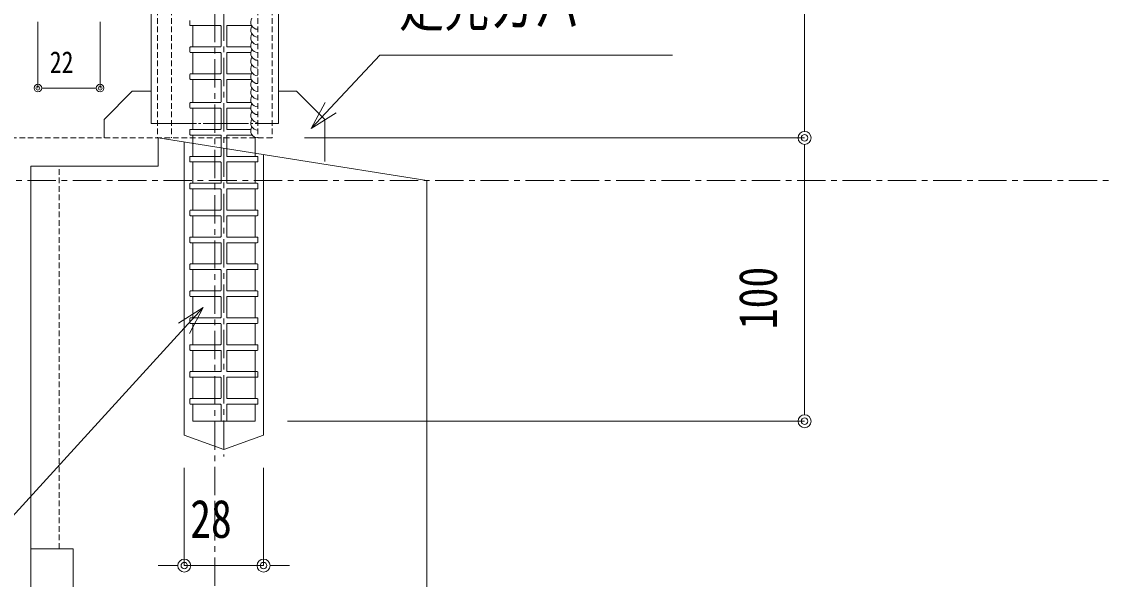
# Model space of a CAD drawing. Units: millimetres, scale not verified. Extents: x -1682 to 1682, y -1188 to 1188.
# Drawn here: x -164.7 to 217.3, y -629.8 to -432.9 of the extents above; entities that cross this region are included whole.
import ezdxf
from ezdxf.enums import TextEntityAlignment as Align

# ---------------------------------------------------------------- set-up
doc = ezdxf.new("R2010")
doc.units = ezdxf.units.MM
doc.header["$LTSCALE"] = 8
for name, pattern in [('USER1', [2, 1.25, -0.25, 0.25, -0.25]), ('USER3', [0.375, 0.25, -0.125]), ('USER4', [2.3, 2, -0.1, 0.1, -0.1])]:
    doc.linetypes.add(name, pattern=pattern)
for name, color, linetype, lineweight in [('0-0_0', 7, 'Continuous', 18), ('0-4_アンカー', 4, 'USER3', 18), ('0-7_2躯体線', 4, 'Continuous', 18), ('0-8_3中心線', 2, 'USER1', 18), ('0-A_1手摺寸法', 3, 'Continuous', 18), ('1-0_KIJUN-A', 2, 'USER1', 18), ('1-2_2躯体隠れ', 6, 'USER3', 18)]:
    doc.layers.add(name, color=color, linetype=linetype, lineweight=lineweight)
doc.styles.add('ＭＳ ゴシック', font='')
doc.styles.get('ＭＳ ゴシック').set_extended_font_data('MS Gothic')

msp = doc.modelspace()

# ---------------------------------------------------------------- linework, layer by layer
at = {"layer": '0-0_0'}
for p, q in [((-118.928, 39.311), (-118.928, -468.934)), ((-73.928, 39.311), (-73.928, -468.934)), ((-157.578, -456.397), (-156.228, -456.397)), ((-138.278, -456.397), (-139.628, -456.397)), ((-135.555, -467.445), (-125.555, -457.445)), ((-118.928, -457.445), (-125.555, -457.445)), ((-73.928, -457.445), (-67.555, -457.445)), ((-57.555, -467.445), (-67.555, -457.445)), ((-62.3, -470.655), (-55.471, -463.35)), ((-135.555, -467.445), (-135.555, -473.98)), ((-57.555, -467.445), (-57.555, -482.25)), ((112.036, -471.68), (112.036, -469.38)), ((112.036, -476.28), (112.036, -478.58)), ((-100.531, -533.801), (-107.275, -541.184)), ((112.036, -571.68), (112.036, -569.38)), ((-109.478, -624.96), (-111.778, -624.96)), ((-76.878, -624.96), (-74.578, -624.96))]:
    msp.add_line(p, q, dxfattribs=at)
at = {"layer": '0-0_0', "linetype": 'USER4'}
msp.add_line((-118.928, -468.934), (-73.928, -468.934), dxfattribs=at)
at = {"layer": '0-0_0'}
for points in [[(-55.471, -463.35), (-38.132, -444.804), (65.296, -444.804)], [(-53.514, -465.18), (-62.3, -470.655), (-57.428, -461.52)], [(-105.296, -542.991), (-100.531, -533.801), (-109.253, -539.377)], [(-107.275, -541.184), (-182.721, -623.78), (-353.276, -623.78)]]:
    msp.add_lwpolyline(points, dxfattribs=at)
for centre, radius in [((-158.928, -456.397), 1.35), ((-158.928, -456.397), 0.675), ((-136.928, -456.397), 1.35), ((-136.928, -456.397), 0.675), ((112.036, -473.98), 2.3), ((112.036, -473.98), 2.3), ((112.036, -473.98), 1.15), ((112.036, -473.98), 1.15), ((112.036, -573.98), 2.3), ((112.036, -573.98), 1.15), ((-107.178, -624.96), 2.3), ((-107.178, -624.96), 1.15), ((-79.178, -624.96), 2.3), ((-79.178, -624.96), 1.15)]:
    msp.add_circle(centre, radius, dxfattribs=at)
at = {"layer": '0-4_アンカー'}
for p, q in [((-116.678, 39.311), (-116.678, -473.98)), ((-111.678, 39.311), (-111.678, -473.98)), ((-81.178, 39.311), (-81.178, -473.98)), ((-76.178, 39.311), (-76.178, -473.98)), ((-76.178, -473.98), (-116.678, -473.98))]:
    msp.add_line(p, q, dxfattribs=at)
at = {"layer": '0-7_2躯体線'}
for p, q in [((-105.178, -432.548), (-105.178, -434.148)), ((-104.978, -434.348), (-94.378, -434.348)), ((-104.178, -434.348), (-104.178, -441.848)), ((-94.178, -441.648), (-94.178, -434.548)), ((-92.178, -434.548), (-92.178, -441.648)), ((-91.978, -434.348), (-83.377, -434.348)), ((-105.178, -442.048), (-105.178, -443.648)), ((-104.978, -441.848), (-94.378, -441.848)), ((-91.978, -441.848), (-83.651, -441.848)), ((-104.978, -443.848), (-94.378, -443.848)), ((-104.178, -443.848), (-104.178, -451.348)), ((-94.178, -451.148), (-94.178, -444.048)), ((-92.178, -444.048), (-92.178, -451.148)), ((-91.978, -443.848), (-83.7, -443.848)), ((-105.178, -451.548), (-105.178, -453.148)), ((-104.978, -451.348), (-94.378, -451.348)), ((-104.978, -453.348), (-94.378, -453.348)), ((-104.178, -453.348), (-104.178, -461.48)), ((-94.178, -461.28), (-94.178, -453.548)), ((-92.178, -461.28), (-92.178, -453.548)), ((-91.978, -451.348), (-83.533, -451.348)), ((-91.978, -453.348), (-83.469, -453.348)), ((-105.178, -461.68), (-105.178, -463.28)), ((-104.978, -461.48), (-94.378, -461.48)), ((-91.978, -461.48), (-83.507, -461.48)), ((-104.978, -463.48), (-94.378, -463.48)), ((-104.178, -463.48), (-104.178, -470.98)), ((-94.178, -470.78), (-94.178, -463.68)), ((-92.178, -463.68), (-92.178, -470.78)), ((-91.978, -463.48), (-83.696, -463.48)), ((-105.178, -471.18), (-105.178, -472.78)), ((-104.978, -470.98), (-94.378, -470.98)), ((-104.978, -472.98), (-94.378, -472.98)), ((-104.178, -472.98), (-104.178, -480.48)), ((-94.178, -473.18), (-94.178, -480.28)), ((-92.178, -473.18), (-92.178, -480.28)), ((-91.978, -470.98), (-83.664, -470.98)), ((-91.978, -472.98), (-83.193, -472.98)), ((-116.428, -473.98), (-21.427, -488.98)), ((-116.428, -473.98), (-116.428, -483.98)), ((-107.178, -475.441), (-107.178, -578.885)), ((-82.178, -473.98), (-82.178, -480.48)), ((-105.178, -480.68), (-105.178, -482.28)), ((-104.978, -480.48), (-94.378, -480.48)), ((-91.978, -480.48), (-81.378, -480.48)), ((-81.178, -480.68), (-81.178, -482.28)), ((-79.178, -479.862), (-79.178, -578.885)), ((-161.428, -813.98), (-161.428, -483.98)), ((-161.428, -483.98), (-116.428, -483.98)), ((-104.978, -482.48), (-94.378, -482.48)), ((-104.178, -482.48), (-104.178, -489.98)), ((-94.178, -482.68), (-94.178, -489.78)), ((-92.178, -482.68), (-92.178, -489.78)), ((-91.978, -482.48), (-81.378, -482.48)), ((-82.178, -482.48), (-82.178, -489.98)), ((-105.178, -490.18), (-105.178, -491.78)), ((-104.978, -489.98), (-94.378, -489.98)), ((-104.978, -491.98), (-94.378, -491.98)), ((-104.178, -491.98), (-104.178, -499.48)), ((-94.178, -492.18), (-94.178, -499.28)), ((-92.178, -492.18), (-92.178, -499.28)), ((-91.978, -489.98), (-81.378, -489.98)), ((-91.978, -491.98), (-81.378, -491.98)), ((-82.178, -491.98), (-82.178, -499.48)), ((-81.178, -490.18), (-81.178, -491.78)), ((-21.427, -673.98), (-21.427, -488.98)), ((-105.178, -499.68), (-105.178, -501.28)), ((-104.978, -499.48), (-94.378, -499.48)), ((-91.978, -499.48), (-81.378, -499.48)), ((-81.178, -499.68), (-81.178, -501.28)), ((-104.978, -501.48), (-94.378, -501.48)), ((-104.178, -501.48), (-104.178, -508.98)), ((-94.178, -501.68), (-94.178, -508.78)), ((-92.178, -501.68), (-92.178, -508.78)), ((-91.978, -501.48), (-81.378, -501.48)), ((-82.178, -501.48), (-82.178, -508.98)), ((-105.178, -509.18), (-105.178, -510.78)), ((-104.978, -508.98), (-94.378, -508.98)), ((-104.978, -510.98), (-94.378, -510.98)), ((-104.178, -510.98), (-104.178, -518.48)), ((-94.178, -511.18), (-94.178, -518.28)), ((-92.178, -511.18), (-92.178, -518.28)), ((-91.978, -508.98), (-81.378, -508.98)), ((-91.978, -510.98), (-81.378, -510.98)), ((-82.178, -510.98), (-82.178, -518.48)), ((-81.178, -509.18), (-81.178, -510.78)), ((-105.178, -518.68), (-105.178, -520.28)), ((-104.978, -518.48), (-94.378, -518.48)), ((-91.978, -518.48), (-81.378, -518.48)), ((-81.178, -518.68), (-81.178, -520.28)), ((-104.978, -520.48), (-94.378, -520.48)), ((-104.178, -520.48), (-104.178, -527.98)), ((-94.178, -520.68), (-94.178, -527.78)), ((-92.178, -520.68), (-92.178, -527.78)), ((-91.978, -520.48), (-81.378, -520.48)), ((-82.178, -520.48), (-82.178, -527.98)), ((-105.178, -528.18), (-105.178, -529.78)), ((-104.978, -527.98), (-94.378, -527.98)), ((-104.978, -529.98), (-94.378, -529.98)), ((-104.178, -529.98), (-104.178, -537.48)), ((-94.178, -530.18), (-94.178, -537.28)), ((-92.178, -530.18), (-92.178, -537.28)), ((-91.978, -527.98), (-81.378, -527.98)), ((-91.978, -529.98), (-81.378, -529.98)), ((-82.178, -529.98), (-82.178, -537.48)), ((-81.178, -528.18), (-81.178, -529.78)), ((-105.178, -537.68), (-105.178, -539.28)), ((-104.978, -537.48), (-94.378, -537.48)), ((-91.978, -537.48), (-81.378, -537.48)), ((-81.178, -537.68), (-81.178, -539.28)), ((-104.978, -539.48), (-94.378, -539.48)), ((-104.178, -539.48), (-104.178, -546.98)), ((-94.178, -539.68), (-94.178, -546.78)), ((-92.178, -539.68), (-92.178, -546.78)), ((-91.978, -539.48), (-81.378, -539.48)), ((-82.178, -539.48), (-82.178, -546.98)), ((-105.178, -547.18), (-105.178, -548.78)), ((-104.978, -546.98), (-94.378, -546.98)), ((-104.978, -548.98), (-94.378, -548.98)), ((-104.178, -548.98), (-104.178, -556.48)), ((-94.178, -549.18), (-94.178, -556.28)), ((-92.178, -549.18), (-92.178, -556.28)), ((-91.978, -546.98), (-81.378, -546.98)), ((-91.978, -548.98), (-81.378, -548.98)), ((-82.178, -548.98), (-82.178, -565.98)), ((-81.178, -547.18), (-81.178, -548.78)), ((-105.178, -556.68), (-105.178, -558.28)), ((-104.978, -556.48), (-94.378, -556.48)), ((-91.978, -556.48), (-81.378, -556.48)), ((-81.178, -556.68), (-81.178, -558.28)), ((-104.978, -558.48), (-94.378, -558.48)), ((-104.178, -558.48), (-104.178, -565.98)), ((-94.178, -558.68), (-94.178, -565.78)), ((-92.178, -558.68), (-92.178, -565.78)), ((-91.978, -558.48), (-81.378, -558.48)), ((-105.178, -566.18), (-105.178, -567.78)), ((-104.978, -565.98), (-94.378, -565.98)), ((-104.978, -567.98), (-94.378, -567.98)), ((-104.178, -567.98), (-104.178, -573.98)), ((-94.178, -568.18), (-94.178, -573.98)), ((-92.178, -568.18), (-92.178, -573.98)), ((-91.978, -565.98), (-81.378, -565.98)), ((-91.978, -567.98), (-81.378, -567.98)), ((-82.178, -567.98), (-82.178, -573.98)), ((-81.178, -566.18), (-81.178, -567.78)), ((-104.178, -573.98), (-82.178, -573.98)), ((-93.178, -583.98), (-107.178, -578.885)), ((-93.178, -583.98), (-79.178, -578.885)), ((-161.428, -618.98), (-146.428, -618.98)), ((-146.428, -638.98), (-146.428, -618.98))]:
    msp.add_line(p, q, dxfattribs=at)
for centre, start, end in [((-104.978, -434.148), 180, 270), ((-94.378, -434.548), 0, 90), ((-91.978, -434.548), 90, 180), ((-104.978, -442.048), 90, 180), ((-94.378, -441.648), 270, 0), ((-91.978, -441.648), 180, 270), ((-104.978, -443.648), 180, 270), ((-94.378, -444.048), 0, 90), ((-91.978, -444.048), 90, 180), ((-104.978, -451.548), 90, 180), ((-104.978, -453.148), 180, 270), ((-94.378, -451.148), 270, 0), ((-94.378, -453.548), 0, 90), ((-91.978, -451.148), 180, 270), ((-91.978, -453.548), 90, 180), ((-104.978, -461.68), 90, 180), ((-94.378, -461.28), 270, 0), ((-91.978, -461.28), 180, 270), ((-104.978, -463.28), 180, 270), ((-94.378, -463.68), 0, 90), ((-91.978, -463.68), 90, 180), ((-104.978, -471.18), 90, 180), ((-104.978, -472.78), 180, 270), ((-94.378, -470.78), 270, 0), ((-94.378, -473.18), 0, 90), ((-91.978, -470.78), 180, 270), ((-91.978, -473.18), 90, 180), ((-104.978, -480.68), 90, 180), ((-94.378, -480.28), 270, 0), ((-91.978, -480.28), 180, 270), ((-81.378, -480.68), 0, 90), ((-104.978, -482.28), 180, 270), ((-94.378, -482.68), 0, 90), ((-91.978, -482.68), 90, 180), ((-81.378, -482.28), 270, 0), ((-104.978, -490.18), 90, 180), ((-104.978, -491.78), 180, 270), ((-94.378, -489.78), 270, 0), ((-94.378, -492.18), 0, 90), ((-91.978, -489.78), 180, 270), ((-91.978, -492.18), 90, 180), ((-81.378, -490.18), 0, 90), ((-81.378, -491.78), 270, 0), ((-104.978, -499.68), 90, 180), ((-94.378, -499.28), 270, 0), ((-91.978, -499.28), 180, 270), ((-81.378, -499.68), 0, 90), ((-104.978, -501.28), 180, 270), ((-94.378, -501.68), 0, 90), ((-91.978, -501.68), 90, 180), ((-81.378, -501.28), 270, 0), ((-104.978, -509.18), 90, 180), ((-104.978, -510.78), 180, 270), ((-94.378, -508.78), 270, 0), ((-94.378, -511.18), 0, 90), ((-91.978, -508.78), 180, 270), ((-91.978, -511.18), 90, 180), ((-81.378, -509.18), 0, 90), ((-81.378, -510.78), 270, 0), ((-104.978, -518.68), 90, 180), ((-94.378, -518.28), 270, 0), ((-91.978, -518.28), 180, 270), ((-81.378, -518.68), 0, 90), ((-104.978, -520.28), 180, 270), ((-94.378, -520.68), 0, 90), ((-91.978, -520.68), 90, 180), ((-81.378, -520.28), 270, 0), ((-104.978, -528.18), 90, 180), ((-104.978, -529.78), 180, 270), ((-94.378, -527.78), 270, 0), ((-94.378, -530.18), 0, 90), ((-91.978, -527.78), 180, 270), ((-91.978, -530.18), 90, 180), ((-81.378, -528.18), 0, 90), ((-81.378, -529.78), 270, 0), ((-104.978, -537.68), 90, 180), ((-94.378, -537.28), 270, 0), ((-91.978, -537.28), 180, 270), ((-81.378, -537.68), 0, 90), ((-104.978, -539.28), 180, 270), ((-94.378, -539.68), 0, 90), ((-91.978, -539.68), 90, 180), ((-81.378, -539.28), 270, 0), ((-104.978, -547.18), 90, 180), ((-104.978, -548.78), 180, 270), ((-94.378, -546.78), 270, 0), ((-94.378, -549.18), 0, 90), ((-91.978, -546.78), 180, 270), ((-91.978, -549.18), 90, 180), ((-81.378, -547.18), 0, 90), ((-81.378, -548.78), 270, 0), ((-104.978, -556.68), 90, 180), ((-94.378, -556.28), 270, 0), ((-91.978, -556.28), 180, 270), ((-81.378, -556.68), 0, 90), ((-104.978, -558.28), 180, 270), ((-94.378, -558.68), 0, 90), ((-91.978, -558.68), 90, 180), ((-81.378, -558.28), 270, 0), ((-104.978, -566.18), 90, 180), ((-104.978, -567.78), 180, 270), ((-94.378, -565.78), 270, 0), ((-94.378, -568.18), 0, 90), ((-91.978, -565.78), 180, 270), ((-91.978, -568.18), 90, 180), ((-81.378, -566.18), 0, 90), ((-81.378, -567.78), 270, 0)]:
    msp.add_arc(centre, 0.2, start, end, dxfattribs=at)
at = {"layer": '0-8_3中心線'}
for p, q in [((-96.428, 657.868), (-96.428, -887.104)), ((-93.178, -413.74), (-93.178, -586.379))]:
    msp.add_line(p, q, dxfattribs=at)
at = {"layer": '0-A_1手摺寸法'}
for p, q in [((112.036, 321.42), (112.036, -469.38)), ((-158.928, -432.98), (-158.928, -456.397)), ((-136.928, -432.98), (-136.928, -456.397)), ((-139.628, -456.397), (-156.228, -456.397)), ((-64.678, -473.98), (112.036, -473.98)), ((-64.678, -473.98), (112.036, -473.98)), ((112.036, -478.58), (112.036, -569.38)), ((-70.678, -573.98), (112.036, -573.98)), ((-107.178, -590.385), (-107.178, -624.96)), ((-79.178, -590.385), (-79.178, -624.96)), ((-111.778, -624.96), (-116.378, -624.96)), ((-107.178, -624.96), (-79.178, -624.96)), ((-74.578, -624.96), (-69.978, -624.96))]:
    msp.add_line(p, q, dxfattribs=at)
for centre in [(-81.178, -433.097), (-81.178, -435.836), (-81.178, -438.576), (-81.178, -441.315), (-81.178, -444.055), (-81.178, -446.794), (-81.178, -449.534), (-81.178, -452.273), (-81.178, -455.013), (-81.178, -457.752), (-81.178, -460.492), (-81.178, -463.231), (-81.178, -465.971), (-81.178, -468.71), (-81.178, -471.45)]:
    msp.add_arc(centre, 2.531, 147.23119, 270, dxfattribs=at)
at = {"layer": '1-0_KIJUN-A'}
msp.add_line((-1362.564, -488.98), (264.289, -488.98), dxfattribs=at)
at = {"layer": '1-2_2躯体隠れ'}
for p, q in [((-171.428, -473.98), (-116.428, -473.98)), ((-151.427, -618.98), (-151.427, -483.98))]:
    msp.add_line(p, q, dxfattribs=at)

# ---------------------------------------------------------------- texts
at = {"layer": '0-0_0', "style": 'ＭＳ ゴシック', "width": 0.8}
msp.add_text('足元カバー', height=14.66, dxfattribs=at).set_placement((-31.41, -439.101), align=Align.BOTTOM_LEFT)
at = {"layer": '0-A_1手摺寸法', "color": 7, "style": 'ＭＳ ゴシック', "width": 0.8}
for s, height, p in [('22', 7.698, (-154.728, -453.397)), ('28', 13.49, (-105.094, -619.21))]:
    msp.add_text(s, height=height, dxfattribs=at).set_placement(p, align=Align.BOTTOM_LEFT)
msp.add_text('100', height=13.49, rotation=90, dxfattribs=at).set_placement((106.286, -541.504), align=Align.BOTTOM_LEFT)

doc.saveas('drawing.dxf')
